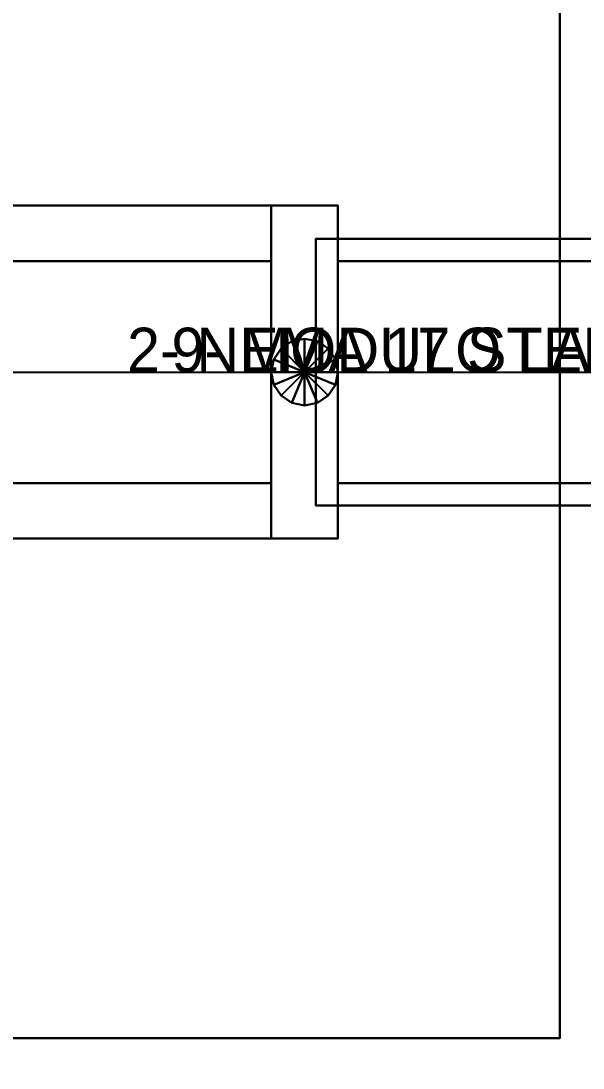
# Model space of a CAD drawing. Header units: metres. Extents: x -140 to 196, y -168 to 100.
# Drawn here: x 31.4 to 82.1, y -62.7 to 31.6 of the extents above; entities that cross this region are included whole.
import ezdxf

# ---------------------------------------------------------------- set-up
doc = ezdxf.new("R2010")
doc.units = ezdxf.units.M
for name, color, linetype in [('BASE', 8, 'Continuous'), ('BRAZO_HORN', 3, 'Continuous'), ('COTAS', 2, 'Continuous'), ('PLATAFORMA', 3, 'Continuous'), ('SERVO', 40, 'Continuous'), ('SOPORTE_U', 93, 'Continuous'), ('TEXTO', 7, 'Continuous')]:
    doc.layers.add(name, color=color, linetype=linetype)

msp = doc.modelspace()

# ---------------------------------------------------------------- linework, layer by layer
at = {"layer": 'BASE'}
for points in [[(-100, -100), (100, -100), (100, 100), (-100, 100)], [(-100, -100, 5), (100, -100, 5), (100, 100, 5), (-100, 100, 5)]]:
    msp.add_3dface(points, dxfattribs=at)
at = {"layer": 'BRAZO_HORN'}
for points in [[(-57, -10, 74), (54, -10, 74), (54, 10, 74), (-57, 10, 74)], [(-57, -10, 78), (54, -10, 78), (54, 10, 78), (-57, 10, 78)], [(54, 10, 74), (-57, 10, 74), (-57, 10, 78), (54, 10, 78)], [(54, -10, 74), (54, 10, 74), (54, 10, 78), (54, -10, 78)], [(-57, -10, 74), (54, -10, 74), (54, -10, 78), (-57, -10, 78)]]:
    msp.add_3dface(points, dxfattribs=at)
at = {"layer": 'COTAS'}
msp.add_line((-70, 0, 76), (110, 0, 76), dxfattribs=at)
at = {"layer": 'PLATAFORMA'}
for points in [[(-80, -60, 13), (80, -60, 13), (80, 60, 13), (-80, 60, 13)], [(-80, -60, 16), (80, -60, 16), (80, 60, 16), (-80, 60, 16)], [(80, -60, 13), (80, 60, 13), (80, 60, 16), (80, -60, 16)], [(-80, -60, 13), (80, -60, 13), (80, -60, 16), (-80, -60, 16)]]:
    msp.add_3dface(points, dxfattribs=at)
at = {"layer": 'SERVO'}
for points in [[(58, -12, 70), (102, -12, 70), (102, 12, 70), (58, 12, 70)], [(58, -12, 72.5), (102, -12, 72.5), (102, 12, 72.5), (58, 12, 72.5)], [(102, 12, 70), (58, 12, 70), (58, 12, 72.5), (102, 12, 72.5)], [(58, -12, 70), (58, 12, 70), (58, 12, 72.5), (58, -12, 72.5)], [(60, -10, 58), (100, -10, 58), (100, 10, 58), (60, 10, 58)], [(60, -10, 94), (100, -10, 94), (100, 10, 94), (60, 10, 94)], [(100, 10, 58), (60, 10, 58), (60, 10, 94), (100, 10, 94)], [(60, -10, 58), (60, 10, 58), (60, 10, 94), (60, -10, 94)], [(57, 3, 73), (55.852, 2.772, 73), (55.852, 2.772, 79), (57, 3, 79)], [(57, 0, 73), (57, 3, 73), (55.852, 2.772, 73), (57, 0, 73)], [(57, 0, 79), (57, 3, 79), (55.852, 2.772, 79), (57, 0, 79)], [(58.148, 2.772, 73), (57, 3, 73), (57, 3, 79), (58.148, 2.772, 79)], [(57, 0, 73), (58.148, 2.772, 73), (57, 3, 73), (57, 0, 73)], [(57, 0, 79), (58.148, 2.772, 79), (57, 3, 79), (57, 0, 79)], [(54.879, 2.121, 73), (54.228, 1.148, 73), (54.228, 1.148, 79), (54.879, 2.121, 79)], [(57, 0, 73), (54.879, 2.121, 73), (54.228, 1.148, 73), (57, 0, 73)], [(57, 0, 79), (54.879, 2.121, 79), (54.228, 1.148, 79), (57, 0, 79)], [(55.852, 2.772, 73), (54.879, 2.121, 73), (54.879, 2.121, 79), (55.852, 2.772, 79)], [(57, 0, 73), (55.852, 2.772, 73), (54.879, 2.121, 73), (57, 0, 73)], [(57, 0, 79), (55.852, 2.772, 79), (54.879, 2.121, 79), (57, 0, 79)], [(57, 0, 73), (59.121, 2.121, 73), (58.148, 2.772, 73), (57, 0, 73)], [(57, 0, 79), (59.121, 2.121, 79), (58.148, 2.772, 79), (57, 0, 79)], [(57, 0, 73), (59.772, 1.148, 73), (59.121, 2.121, 73), (57, 0, 73)], [(57, 0, 79), (59.772, 1.148, 79), (59.121, 2.121, 79), (57, 0, 79)], [(59.121, 2.121, 73), (58.148, 2.772, 73), (58.148, 2.772, 79), (59.121, 2.121, 79)], [(59.772, 1.148, 73), (59.121, 2.121, 73), (59.121, 2.121, 79), (59.772, 1.148, 79)], [(54.228, 1.148, 73), (54, 0, 73), (54, 0, 79), (54.228, 1.148, 79)], [(57, 0, 73), (54.228, 1.148, 73), (54, 0, 73), (57, 0, 73)], [(57, 0, 79), (54.228, 1.148, 79), (54, 0, 79), (57, 0, 79)], [(57, 0, 73), (60, 0, 73), (59.772, 1.148, 73), (57, 0, 73)], [(57, 0, 79), (60, 0, 79), (59.772, 1.148, 79), (57, 0, 79)], [(60, 0, 73), (59.772, 1.148, 73), (59.772, 1.148, 79), (60, 0, 79)], [(54, 0, 73), (54.228, -1.148, 73), (54.228, -1.148, 79), (54, 0, 79)], [(57, 0, 73), (54, 0, 73), (54.228, -1.148, 73), (57, 0, 73)], [(57, 0, 79), (54, 0, 79), (54.228, -1.148, 79), (57, 0, 79)], [(57, 0, 73), (54.228, -1.148, 73), (54.879, -2.121, 73), (57, 0, 73)], [(57, 0, 79), (54.228, -1.148, 79), (54.879, -2.121, 79), (57, 0, 79)], [(57, 0, 73), (54.879, -2.121, 73), (55.852, -2.772, 73), (57, 0, 73)], [(57, 0, 79), (54.879, -2.121, 79), (55.852, -2.772, 79), (57, 0, 79)], [(57, 0, 73), (55.852, -2.772, 73), (57, -3, 73), (57, 0, 73)], [(57, 0, 79), (55.852, -2.772, 79), (57, -3, 79), (57, 0, 79)], [(57, 0, 73), (57, -3, 73), (58.148, -2.772, 73), (57, 0, 73)], [(57, 0, 79), (57, -3, 79), (58.148, -2.772, 79), (57, 0, 79)], [(57, 0, 73), (58.148, -2.772, 73), (59.121, -2.121, 73), (57, 0, 73)], [(57, 0, 79), (58.148, -2.772, 79), (59.121, -2.121, 79), (57, 0, 79)], [(57, 0, 73), (59.121, -2.121, 73), (59.772, -1.148, 73), (57, 0, 73)], [(57, 0, 79), (59.121, -2.121, 79), (59.772, -1.148, 79), (57, 0, 79)], [(57, 0, 73), (59.772, -1.148, 73), (60, 0, 73), (57, 0, 73)], [(57, 0, 79), (59.772, -1.148, 79), (60, 0, 79), (57, 0, 79)], [(59.772, -1.148, 73), (60, 0, 73), (60, 0, 79), (59.772, -1.148, 79)], [(54.228, -1.148, 73), (54.879, -2.121, 73), (54.879, -2.121, 79), (54.228, -1.148, 79)], [(59.121, -2.121, 73), (59.772, -1.148, 73), (59.772, -1.148, 79), (59.121, -2.121, 79)], [(54.879, -2.121, 73), (55.852, -2.772, 73), (55.852, -2.772, 79), (54.879, -2.121, 79)], [(55.852, -2.772, 73), (57, -3, 73), (57, -3, 79), (55.852, -2.772, 79)], [(57, -3, 73), (58.148, -2.772, 73), (58.148, -2.772, 79), (57, -3, 79)], [(58.148, -2.772, 73), (59.121, -2.121, 73), (59.121, -2.121, 79), (58.148, -2.772, 79)], [(60, -10, 58), (100, -10, 58), (100, -10, 94), (60, -10, 94)], [(58, -12, 70), (102, -12, 70), (102, -12, 72.5), (58, -12, 72.5)]]:
    msp.add_3dface(points, dxfattribs=at)
at = {"layer": 'SOPORTE_U'}
for points in [[(-60, -15, 16), (60, -15, 16), (60, 15, 16), (-60, 15, 16)], [(-60, -15, 20), (60, -15, 20), (60, 15, 20), (-60, 15, 20)], [(60, 15, 16), (-60, 15, 16), (-60, 15, 20), (60, 15, 20)], [(54, -15, 16), (60, -15, 16), (60, 15, 16), (54, 15, 16)], [(54, -15, 96), (60, -15, 96), (60, 15, 96), (54, 15, 96)], [(60, 15, 16), (54, 15, 16), (54, 15, 96), (60, 15, 96)], [(54, -15, 16), (54, 15, 16), (54, 15, 96), (54, -15, 96)], [(60, -15, 16), (60, 15, 16), (60, 15, 96), (60, -15, 96)], [(60, -15, 16), (60, 15, 16), (60, 15, 20), (60, -15, 20)], [(-60, -15, 16), (60, -15, 16), (60, -15, 20), (-60, -15, 20)], [(54, -15, 16), (60, -15, 16), (60, -15, 96), (54, -15, 96)]]:
    msp.add_3dface(points, dxfattribs=at)

# ---------------------------------------------------------------- texts
at = {"layer": 'TEXTO'}
for s, p in [('2- NEMA 17 STEPPER', (41, 0, -24)), ('9- MODULO LASER 525nm', (45, 0, 178))]:
    msp.add_text(s, height=4, dxfattribs=at).set_placement(p)

doc.saveas('drawing.dxf')
